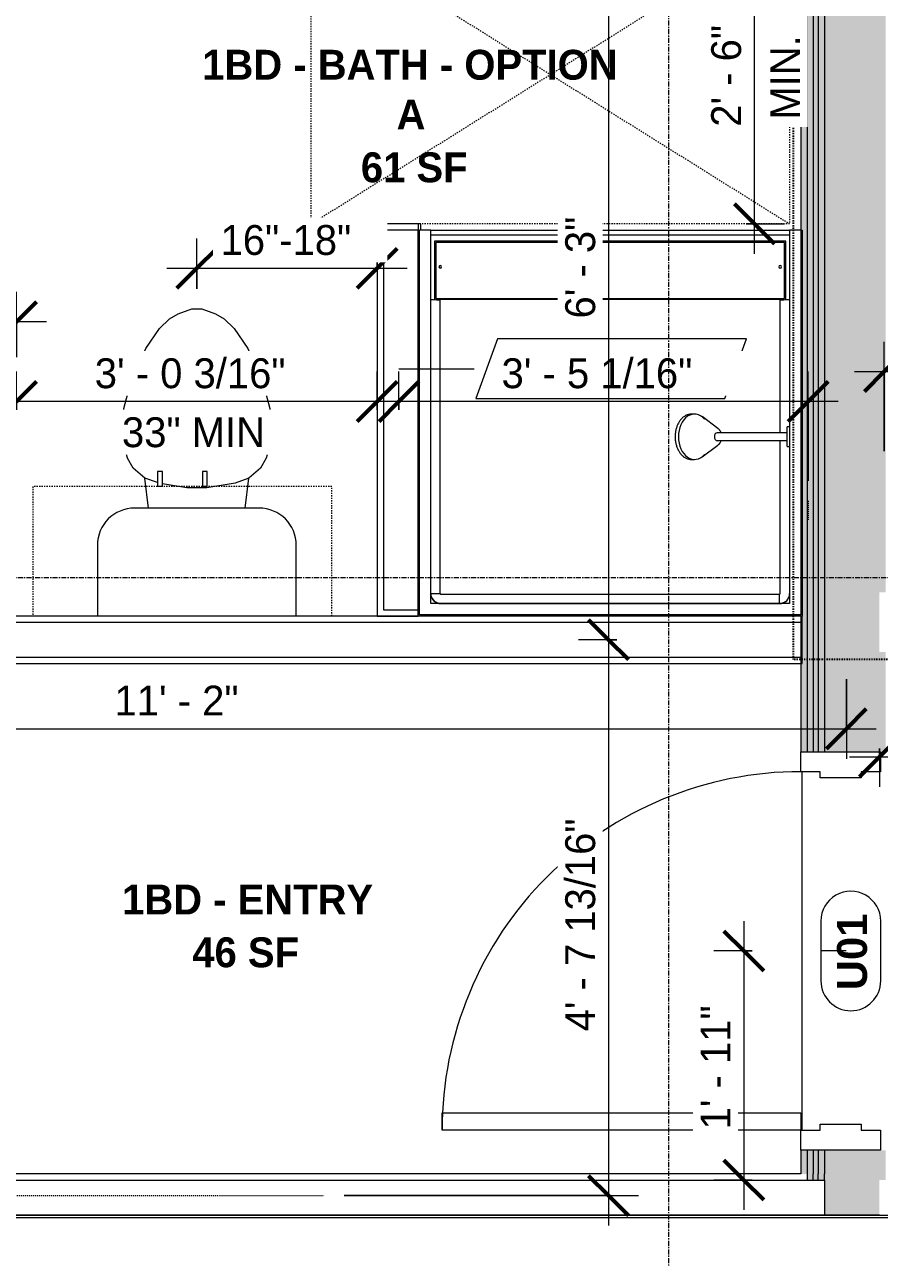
# Model space of a CAD drawing. Header units: inches. Extents: x -4058 to -1781, y 9814 to 12264.
# Drawn here: x -3546 to -3460.2, y 11779 to 11902.7 of the extents above; entities that cross this region are included whole.
import ezdxf

# ---------------------------------------------------------------- set-up
doc = ezdxf.new("R2010")
doc.units = ezdxf.units.IN
doc.header["$MEASUREMENT"] = 0
for name, pattern in [('Dash', [0.25, 0.125, -0.125]), ('Dash 3_32_', [0.1875, 0.09375, -0.09375]), ('Dash_2_', [0.25, 0.125, -0.125]), ('Grid Line 1_2_', [0.875, 0.5, -0.125, 0.125, -0.125])]:
    doc.linetypes.add(name, pattern=pattern)
for name, color, linetype, lineweight in [('0-1', 7, 'Continuous', 5), ('0-2', 7, 'Continuous', 9), ('A-ANNO-DIMS', 211, 'Continuous', 9), ('A-ANNO-DIMS-32', 211, 'Continuous', 9), ('A-AREA-IDEN', 2, 'Continuous', 9), ('A-DETL-1', 90, 'Dash 3_32_', 9), ('A-DOOR-1', 7, 'Continuous', 9), ('A-DOOR-FRAM-1', 7, 'Continuous', 9), ('A-DOOR-IDEN', 31, 'Continuous', 9), ('A-FLOR-2', 192, 'Continuous', 9), ('A-GENM', 5, 'Continuous', 9), ('A-GENM-2', 147, 'Dash', 9), ('A-WALL-1', 7, 'Continuous', 9), ('A-WALL-2', 113, 'Continuous', 9), ('A-WALL-IDEN', 211, 'Continuous', 9), ('I-WALL-2', 10, 'Continuous', 5), ('I-WALL-3', 7, 'Continuous', 9), ('P-SANR-FIXT', 6, 'Continuous', 9), ('Q-CASE', 31, 'Continuous', 9), ('Q-CASE-3', 31, 'Dash', 9), ('S-GRID-1', 1, 'Grid Line 1_2_', 9)]:
    doc.layers.add(name, color=color, linetype=linetype, lineweight=lineweight)
doc.layers.add('0-3', color=250, linetype='Dash_2_')
doc.styles.add('Arial_B', font='arialbd.ttf', dxfattribs={"height": 3})
doc.styles.add('Century Gothic', font='ufonts.com_century-gothic.ttf', dxfattribs={"height": 3})
doc.styles.add('Century Gothic_B_1', font='GOTHICB.TTF', dxfattribs={"height": 3})
doc.dimstyles.new('MARKETING_DIMENSION', dxfattribs={"dimscale": 12, "dimtxt": 3.132505, "dimasz": 0.333333, "dimexe": 0.25, "dimexo": 0.166667, "dimgap": 0.041667, "dimtad": 1, "dimdec": 4, "dimrnd": 0.0625, "dimzin": 3, "dimdsep": 46, "dimlunit": 4, "dimtxsty": 'Century Gothic', "dimblk1": 'OBLIQUE', "dimblk2": 'OBLIQUE', "dimsah": 1, "dimcen": 0.09, "dimdle": 0.25, "dimazin": 0, "dimtfac": 1, "dimtdec": 4, "dimtix": 1, "dimtmove": 0, "dimatfit": 3, "dimfxl": 1, "dimtvp": 1, "dimtfill": 1, "dimfrac": 2, "dimtolj": 1, "dimtzin": 0, "dimarcsym": 2})
doc.dimstyles.new('THE_DIMENSION_STRING', dxfattribs={"dimscale": 12, "dimtxt": 3.132505, "dimasz": 0.333333, "dimexe": 0.25, "dimexo": 0.166667, "dimgap": 0.041667, "dimtad": 1, "dimdec": 4, "dimrnd": 0.0625, "dimzin": 3, "dimdsep": 46, "dimlunit": 4, "dimtxsty": 'Century Gothic', "dimblk1": 'OBLIQUE', "dimblk2": 'OBLIQUE', "dimsah": 1, "dimcen": 0.09, "dimdle": 0.25, "dimazin": 0, "dimtfac": 1, "dimtdec": 4, "dimtix": 1, "dimtmove": 0, "dimatfit": 3, "dimfxl": 1, "dimtvp": 1, "dimtfill": 1, "dimfrac": 2, "dimtolj": 1, "dimtzin": 0, "dimarcsym": 2})
doc.dimstyles.new('THE_DIMENSION_STRING_4', dxfattribs={"dimscale": 12, "dimtxt": 3.132505, "dimasz": 0.333333, "dimexe": 0.25, "dimexo": 0.166667, "dimgap": 0.041667, "dimtad": 1, "dimdec": 4, "dimrnd": 0.0625, "dimzin": 3, "dimdsep": 46, "dimlunit": 4, "dimtxsty": 'Century Gothic', "dimblk1": 'OBLIQUE', "dimblk2": 'OBLIQUE', "dimsah": 1, "dimcen": 0.09, "dimdle": 0.25, "dimazin": 0, "dimtfac": 1, "dimtdec": 4, "dimtix": 1, "dimtmove": 0, "dimatfit": 3, "dimfxl": 1, "dimtvp": 1, "dimtfill": 1, "dimfrac": 2, "dimtolj": 1, "dimtzin": 0, "dimarcsym": 2})
doc.dimstyles.new('THE_DIMENSION_STRING_5', dxfattribs={"dimscale": 12, "dimtxt": 3.132505, "dimasz": 0.333333, "dimexe": 0.25, "dimexo": 0.166667, "dimgap": 0.041667, "dimtad": 1, "dimdec": 4, "dimrnd": 0.0625, "dimzin": 3, "dimdsep": 46, "dimlunit": 4, "dimtxsty": 'Century Gothic', "dimblk1": 'OBLIQUE', "dimblk2": 'OBLIQUE', "dimsah": 1, "dimcen": 0.09, "dimdle": 0.25, "dimazin": 0, "dimtfac": 1, "dimtdec": 4, "dimtix": 1, "dimtmove": 0, "dimatfit": 3, "dimfxl": 1, "dimtvp": 1, "dimtfill": 1, "dimfrac": 2, "dimtolj": 1, "dimtzin": 0, "dimarcsym": 2})

# ---------------------------------------------------------------- blocks, each defined once
blk = doc.blocks.new('HOLLOW METAL - UNIT DOOR-2360010-UNIT PLANS - 1ST FLOOR')
at = {"layer": 'A-DOOR-1'}
for p, q in [((16.25, -4.8125), (18, -4.8125)), ((16.25, -40.8125), (16.25, -4.8125)), ((18, -4.8125), (18, -40.8125)), ((18, -40.8125), (16.25, -40.8125))]:
    blk.add_line(p, q, dxfattribs=at)
blk.add_arc((18, -4.8125), 36, 180, 270, dxfattribs=at)
at = {"layer": 'A-DOOR-FRAM-1'}
for p, q in [((-20, 3.1875), (-18, 3.1875)), ((-20, -4.8125), (-20, 3.1875)), ((-18, 3.1875), (-18, 1.25)), ((18, 3.1875), (20, 3.1875)), ((18, 1.25), (18, 3.1875)), ((20, 3.1875), (20, -4.8125)), ((-18, 1.25), (-17.375, 1.25)), ((-17.375, 1.25), (-17.375, -2.875)), ((17.375, 1.25), (18, 1.25)), ((17.375, -2.875), (17.375, 1.25)), ((-18, -2.875), (-18, -4.8125)), ((-17.375, -2.875), (-18, -2.875)), ((18, -2.875), (17.375, -2.875)), ((18, -4.8125), (18, -2.875)), ((-18, -4.8125), (-20, -4.8125)), ((20, -4.8125), (18, -4.8125))]:
    blk.add_line(p, q, dxfattribs=at)
blk = doc.blocks.new('CTR - 1st Phase - Common Walls_rvt-1-UNIT PLANS - 1ST FLOOR')
at = {"layer": 'I-WALL-2'}
h = blk.add_hatch(color=256, dxfattribs=at)
h.paths.add_polyline_path([(-3468.09, 11787.36), (-3467.46, 11787.36), (-3467.46, 11789.74), (-3468.09, 11789.74)], flags=0)
h.paths.add_polyline_path([(-3468.09, 11829.74), (-3467.46, 11829.74), (-3467.46, 12081.69), (-3468.09, 12081.69), (-3468.09, 11882.11), (-3467.96, 11882.11), (-3467.96, 11843.36), (-3468.09, 11843.36), (-3468.09, 11838.56)], flags=0)
h = blk.add_hatch(color=256, dxfattribs=at)
h.paths.add_polyline_path([(-3467.46, 11786.74), (-3466.84, 11786.74), (-3466.84, 11789.74), (-3467.46, 11789.74), (-3467.46, 11787.36)], flags=0)
h.paths.add_polyline_path([(-3467.46, 11829.74), (-3466.84, 11829.74), (-3466.84, 12081.69), (-3467.46, 12081.69), (-3467.46, 11838.56)], flags=0)
h = blk.add_hatch(color=256, dxfattribs=at)
h.paths.add_polyline_path([(-3466.34, 11786.74), (-3466.34, 11789.74), (-3466.84, 11789.74), (-3466.84, 11786.74)], flags=0)
h.paths.add_polyline_path([(-3466.84, 11829.74), (-3466.34, 11829.74), (-3466.34, 12081.69), (-3466.84, 12081.69), (-3466.84, 11838.56)], flags=0)
h = blk.add_hatch(color=256, dxfattribs=at)
h.paths.add_polyline_path([(-3465.71, 11786.74), (-3465.71, 11789.74), (-3466.34, 11789.74), (-3466.34, 11786.74)], flags=0)
h.paths.add_polyline_path([(-3466.34, 11829.74), (-3465.71, 11829.74), (-3465.71, 12081.69), (-3466.34, 12081.69), (-3466.34, 11838.56)], flags=0)
h = blk.add_hatch(color=256, dxfattribs=at)
h.paths.add_polyline_path([(-3465.71, 11783.24), (-3460.21, 11783.24), (-3460.21, 11789.74), (-3465.71, 11789.74), (-3465.71, 11786.74)], flags=0)
h.paths.add_polyline_path([(-3460.21, 11829.74), (-3460.21, 12081.69), (-3465.71, 12081.69), (-3465.71, 11829.74), (-3460.52, 11829.74)], flags=0)
h = blk.add_hatch(color=256, dxfattribs=at)
h.paths.add_polyline_path([(-3460.21, 11786.74), (-3459.59, 11786.74), (-3459.59, 11789.74), (-3460.21, 11789.74), (-3460.21, 11787.36)], flags=0)
h.paths.add_polyline_path([(-3460.09, 11829.74), (-3459.59, 11829.74), (-3459.59, 11839.74), (-3460.21, 11839.74), (-3460.21, 11829.74)], flags=0)
h.paths.add_polyline_path([(-3459.59, 11845.74), (-3459.59, 12081.69), (-3460.21, 12081.69), (-3460.21, 11845.74)], flags=0)
at = {"layer": 'A-WALL-1'}
for p, q in [((-3467.46, 12081.69), (-3467.46, 11829.74)), ((-3466.84, 12081.69), (-3466.84, 11829.74)), ((-3466.34, 12081.69), (-3466.34, 11829.74)), ((-3465.71, 12081.69), (-3465.71, 11829.74)), ((-3467.46, 11789.74), (-3467.46, 11787.36)), ((-3466.84, 11789.74), (-3466.84, 11787.36)), ((-3466.34, 11789.74), (-3466.34, 11787.36)), ((-3465.71, 11789.74), (-3465.71, 11787.36)), ((-3468.09, 11787.36), (-3742.95, 11787.36)), ((-3742.95, 11786.74), (-3467.46, 11786.74)), ((-3467.46, 11787.36), (-3467.46, 11786.74)), ((-3467.46, 11786.74), (-3466.84, 11786.74)), ((-3467.46, 11786.74), (-3466.84, 11786.74)), ((-3466.84, 11786.74), (-3466.84, 11787.36)), ((-3466.84, 11786.74), (-3466.34, 11786.74)), ((-3466.84, 11786.74), (-3466.34, 11786.74)), ((-3466.34, 11786.74), (-3466.34, 11787.36)), ((-3466.34, 11786.74), (-3465.71, 11786.74)), ((-3466.34, 11786.74), (-3465.71, 11786.74)), ((-3465.71, 11786.74), (-3465.71, 11787.36)), ((-3465.71, 11786.74), (-3465.71, 11783.24)), ((-3742.95, 11783.24), (-3465.71, 11783.24)), ((-3742.95, 11782.99), (-3203.32, 11782.99)), ((-3465.71, 11783.24), (-3460.21, 11783.24)), ((-3465.71, 11783.24), (-3460.21, 11783.24))]:
    blk.add_line(p, q, dxfattribs=at)
at = {"layer": 'I-WALL-3'}
for p, q in [((-3468.09, 12081.69), (-3468.09, 11882.11)), ((-3468.09, 11843.36), (-3468.09, 11829.74)), ((-3468.09, 11789.74), (-3468.09, 11787.36))]:
    blk.add_line(p, q, dxfattribs=at)
at = {"layer": '0-2', "rotation": 270}
blk.add_blockref('HOLLOW METAL - UNIT DOOR-2360010-UNIT PLANS - 1ST FLOOR', (-3463.27, 11809.74), dxfattribs=at)
blk = doc.blocks.new('CTR - 1st Phase - Structure_rvt-1-UNIT PLANS - 1ST FLOOR')
at = {"layer": 'A-WALL-1'}
blk.add_line((-3211.32, 11783.19), (-3747.32, 11783.19), dxfattribs=at)
blk = doc.blocks.new('Toilet-Domestic-3D - Toilet-Domestic-3D-3234795-UNIT PLANS - 1ST FLOOR')
at = {"layer": 'P-SANR-FIXT'}
for p, q in [((-2.74, 11), (-1.87, 11.5)), ((-1.87, 11.5), (-0.5, 12)), ((-0.5, 12), (0.5, 12)), ((0.5, 12), (1.87, 11.5)), ((1.87, 11.5), (2.74, 11)), ((-5.13, 8), (-3.74, 10)), ((-3.74, 10), (-2.74, 11)), ((2.74, 11), (3.74, 10)), ((3.74, 10), (5.13, 8)), ((-6.06, 6), (-5.13, 8)), ((5.13, 8), (6.06, 6)), ((-6.79, 4), (-6.06, 6)), ((6.06, 6), (6.79, 4)), ((-7.33, 1.99), (-6.79, 4)), ((6.79, 4), (7.33, 1.99)), ((-7.5, 0), (-7.33, 1.99)), ((7.33, 1.99), (7.5, 0)), ((-7.41, -1), (-7.5, 0)), ((-7.24, -2), (-7.41, -1)), ((7.41, -1), (7.24, -2)), ((7.5, 0), (7.41, -1)), ((-6.97, -3), (-7.24, -2)), ((7.24, -2), (6.97, -3)), ((-6.4, -4), (-6.97, -3)), ((6.97, -3), (6.4, -4)), ((-5.21, -5), (-6.4, -4)), ((6.4, -4), (5.21, -5)), ((-3.94, -5.46), (-5.21, -5)), ((-4.86, -8.02), (-5.21, -5)), ((-1, -6), (-3.45, -5.57)), ((1, -6), (-1, -6)), ((3.84, -5.5), (1, -6)), ((5.21, -5), (3.84, -5.5)), ((4.86, -8.02), (5.21, -5)), ((6.25, -8.02), (-6.25, -8.02)), ((-9.98, -11.75), (-9.98, -18.86)), ((9.98, -18.86), (9.98, -11.75))]:
    blk.add_line(p, q, dxfattribs=at)
for centre, start, end in [((-6.25, -11.75), 90, 180), ((6.25, -11.75), 0, 90)]:
    blk.add_arc(centre, 3.73, start, end, dxfattribs=at)
blk = doc.blocks.new('ADA Clearances - 30_x48_-1721104-UNIT PLANS - 1ST FLOOR')
at = {"layer": 'A-GENM-2'}
for p, q in [((15, 24), (-15, -24)), ((-15, 24), (15, -24)), ((-15, 17.37), (-15, 24)), ((-15, 24), (15, 24)), ((15, 24), (15, -24)), ((-15, -24), (-15, 13)), ((15, -24), (-15, -24))]:
    blk.add_line(p, q, dxfattribs=at)
blk = doc.blocks.new('300 Series Wall Hung Cabinet_326 - 30_-2909952-UNIT PLANS - 1ST FLOOR')
at = {"layer": 'Q-CASE'}
for p, q in [((-2.5, -13.19), (-2.01, -13.19)), ((-2.5, -13.19), (-2.5, -14.69)), ((-2.01, -14.69), (-2.01, -13.19)), ((2, -13.19), (2.49, -13.19)), ((2, -13.19), (2, -14.69)), ((2.49, -14.69), (2.49, -13.19)), ((-2.5, -14.69), (-2.01, -14.69)), ((2, -14.69), (2.49, -14.69))]:
    blk.add_line(p, q, dxfattribs=at)
at = {"layer": 'Q-CASE-3'}
for p, q in [((15, -0.19), (-15, -0.19)), ((-15, -0.19), (-15, -13.19)), ((15, -13.19), (15, -0.19)), ((-15, -13.19), (15, -13.19))]:
    blk.add_line(p, q, dxfattribs=at)
blk = doc.blocks.new('The Shower - The Shower-4199730-UNIT PLANS - 1ST FLOOR')
at = {"layer": 'P-SANR-FIXT'}
for p, q in [((0, 39.25), (0.12, 39.25)), ((0, 0.5), (0, 39.25)), ((1.25, 39.25), (0.12, 39.25)), ((0.12, 0.62), (0.12, 39.25)), ((1.25, 39.25), (37.25, 39.25)), ((1.25, 38.75), (1.25, 39.25)), ((1.25, 1.75), (1.25, 39.25)), ((37.25, 38.75), (1.25, 38.75)), ((37.25, 39.25), (37.25, 38.75)), ((38.38, 39.25), (37.25, 39.25)), ((37.25, 39.25), (37.25, 19.48)), ((38.38, 39.25), (38.5, 39.25)), ((38.38, 39.25), (38.38, 0.62)), ((38.5, 39.25), (38.5, 0.5)), ((1.62, 38.13), (1.62, 32.27)), ((36.88, 38.13), (1.62, 38.13)), ((36.75, 38), (1.75, 38)), ((1.75, 38), (1.75, 32.38)), ((36.75, 32.38), (36.75, 38)), ((36.88, 32.27), (36.88, 38.13)), ((1.75, 32.38), (36.75, 32.38)), ((2.2, 2.75), (2.2, 32.27)), ((36.3, 32.27), (2.2, 32.27)), ((36.3, 18.89), (36.3, 32.27)), ((36.3, 2.75), (36.3, 18.11)), ((37.25, 17.52), (37.25, 1.75)), ((1.28, 2.51), (1.3, 2.43)), ((2.25, 2.7), (36.25, 2.7)), ((37.2, 2.43), (37.22, 2.51)), ((37.25, 1.75), (1.25, 1.75)), ((1.37, 2.28), (1.38, 2.26)), ((1.4, 2.23), (1.42, 2.2)), ((1.51, 2.08), (1.58, 2.01)), ((1.7, 1.92), (1.73, 1.9)), ((1.93, 1.8), (2.01, 1.78)), ((2.25, 1.77), (36.25, 1.77)), ((36.25, 1.75), (36.25, 1.77)), ((36.49, 1.78), (36.57, 1.8)), ((36.77, 1.9), (36.8, 1.92)), ((36.92, 2.01), (36.99, 2.08)), ((37.08, 2.2), (37.1, 2.23)), ((37.12, 2.26), (37.13, 2.28)), ((38.5, 0.5), (0, 0.5)), ((38.38, 0.62), (0.12, 0.62))]:
    blk.add_line(p, q, dxfattribs=at)
for centre, radius, start, end in [((2.2, 35.56), 0.125, 0, 180), ((2.2, 35.56), 0.125, 180, 0), ((36.3, 35.56), 0.125, 0, 180), ((36.3, 35.56), 0.125, 180, 0), ((2.25, 2.75), 1, 180, 270), ((36.25, 2.75), 1, 270, 0)]:
    blk.add_arc(centre, radius, start, end, dxfattribs=at)
for centre, major_axis, start_param, end_param in [((2.2, 32.28), (-0.95, 0), 0, 1.570796), ((36.3, 32.28), (0.95, 0), 4.712389, 6.283185)]:
    blk.add_ellipse(centre, major_axis=major_axis, ratio=0.019505, start_param=start_param, end_param=end_param, dxfattribs=at)
for points, knots in [([(1.25, 2.77), (1.25, 2.77), (1.27, 2.76), (1.4, 2.76), (1.64, 2.75), (1.95, 2.75), (2.12, 2.75), (2.2, 2.75)], [-1, -1, -1, -1, -0.833333, -0.666667, -0.333333, -0.166667, 0, 0, 0, 0]), ([(1.25, 2.77), (1.25, 2.7), (1.26, 2.57), (1.34, 2.32), (1.53, 2.04), (1.8, 1.86), (2.06, 1.78), (2.19, 1.77), (2.25, 1.77)], [-1, -1, -1, -1, -0.874768, -0.749536, -0.499072, -0.248608, -0.123376, 0.001856, 0.001856, 0.001856, 0.001856]), ([(2.2, 2.75), (2.2, 2.74), (2.2, 2.74), (2.2, 2.73), (2.21, 2.72), (2.21, 2.72), (2.22, 2.71), (2.23, 2.71), (2.24, 2.7), (2.24, 2.7), (2.25, 2.7), (2.25, 2.7)], [-1, -1, -1, -1, -0.833333, -0.75, -0.666667, -0.583333, -0.416667, -0.291667, -0.208333, -0.083333, 0, 0, 0, 0]), ([(36.25, 1.77), (36.32, 1.77), (36.45, 1.78), (36.7, 1.86), (36.98, 2.04), (37.16, 2.32), (37.24, 2.57), (37.25, 2.7), (37.25, 2.77)], [-1, -1, -1, -1, -0.874768, -0.749536, -0.499072, -0.248608, -0.123376, 0.001856, 0.001856, 0.001856, 0.001856]), ([(36.25, 2.7), (36.26, 2.7), (36.26, 2.7), (36.27, 2.7), (36.28, 2.71), (36.28, 2.71), (36.29, 2.72), (36.29, 2.73), (36.3, 2.74), (36.3, 2.74), (36.3, 2.75), (36.3, 2.75)], [-1, -1, -1, -1, -0.833333, -0.75, -0.666667, -0.583333, -0.416667, -0.291667, -0.208333, -0.083333, 0, 0, 0, 0]), ([(36.25, 1.8), (36.25, 1.82), (36.25, 1.91), (36.25, 2.14), (36.25, 2.45), (36.25, 2.62), (36.25, 2.7)], [-0.8333333, -0.8333333, -0.8333333, -0.8333333, -0.6666667, -0.3333333, -0.1666667, 0, 0, 0, 0]), ([(1.59, 2), (1.55, 2.04), (1.47, 2.12), (1.41, 2.21), (1.38, 2.25)], [0.4597287, 0.4597287, 0.4597287, 0.4597287, 0.5714286, 0.666048, 0.666048, 0.666048, 0.666048]), ([(2.25, 1.75), (2.17, 1.75), (2.03, 1.77), (1.86, 1.82), (1.77, 1.87), (1.75, 1.88)], [0, 0, 0, 0, 0.1428571, 0.2857143, 0.332096, 0.332096, 0.332096, 0.332096]), ([(36.75, 1.88), (36.7, 1.85), (36.59, 1.8), (36.42, 1.76), (36.31, 1.75), (36.25, 1.75)], [0.6665409, 0.6665409, 0.6665409, 0.6665409, 0.7857143, 0.8928571, 1, 1, 1, 1]), ([(37.01, 2.11), (36.97, 2.05), (36.89, 1.97), (36.79, 1.91), (36.75, 1.88)], [0.4462442, 0.4462442, 0.4462442, 0.4462442, 0.5714286, 0.666048, 0.666048, 0.666048, 0.666048]), ([(37.19, 2.42), (37.18, 2.38), (37.16, 2.33), (37.13, 2.27), (37.12, 2.25)], [0.2167295, 0.2167295, 0.2167295, 0.2167295, 0.2857143, 0.332096, 0.332096, 0.332096, 0.332096])]:
    blk.add_open_spline(points, degree=3, knots=knots, dxfattribs=at)
for points in [[(1.25, 2.71), (1.25, 2.72), (1.25, 2.74), (1.25, 2.75)], [(37.25, 2.75), (37.25, 2.72), (37.25, 2.7), (37.25, 2.67)], [(1.38, 2.25), (1.37, 2.27), (1.36, 2.3), (1.35, 2.32)], [(1.75, 1.88), (1.71, 1.91), (1.67, 1.94), (1.63, 1.97)], [(37.12, 2.25), (37.09, 2.21), (37.07, 2.18), (37.05, 2.15)]]:
    blk.add_open_spline(points, degree=3, dxfattribs=at)
blk = doc.blocks.new('Shower Head - Shower Head-3265626-UNIT PLANS - 1ST FLOOR')
at = {"layer": 'P-SANR-FIXT'}
for p, q in [((-0.98, 0), (-0.98, -0.26)), ((-0.98, 0), (0.98, 0)), ((0.98, -0.26), (-0.98, -0.26)), ((-0.39, -0.26), (-0.39, -1)), ((0.39, -1), (0.39, -0.26)), ((0.98, -0.26), (0.98, 0)), ((-0.39, -6.01), (-0.39, -7.27)), ((0.39, -7.27), (0.39, -6.01)), ((-0.84, -7.19), (-2.02, -8.78)), ((2.02, -8.78), (0.84, -7.19)), ((-2.28, -9.54), (-2.28, -9.81)), ((2.28, -9.81), (2.28, -9.54))]:
    blk.add_line(p, q, dxfattribs=at)
at = {"layer": 'P-SANR-FIXT', "flags": 128}
for points in [[(-0.39, -1), (-0.39, -1.29), (-0.39, -1.57), (-0.39, -1.85), (-0.39, -2.13), (-0.39, -2.41), (-0.39, -2.69), (-0.39, -2.96), (-0.39, -3.23), (-0.39, -3.5), (-0.39, -3.76), (-0.39, -4.02), (-0.39, -4.27), (-0.39, -4.52), (-0.39, -4.77), (-0.39, -5), (-0.39, -5.23), (-0.39, -5.46), (-0.39, -5.67), (-0.39, -5.88), (-0.39, -6.01)], [(0.39, -6.01), (0.39, -5.81), (0.39, -5.6), (0.39, -5.38), (0.39, -5.15), (0.39, -4.92), (0.39, -4.68), (0.39, -4.43), (0.39, -4.18), (0.39, -3.93), (0.39, -3.67), (0.39, -3.4), (0.39, -3.13), (0.39, -2.86), (0.39, -2.59), (0.39, -2.31), (0.39, -2.03), (0.39, -1.75), (0.39, -1.46), (0.39, -1.18), (0.39, -1)], [(-0.39, -6.87), (-0.43, -6.88), (-0.46, -6.9), (-0.49, -6.91), (-0.52, -6.93), (-0.55, -6.94), (-0.58, -6.96), (-0.61, -6.98), (-0.64, -7), (-0.67, -7.03), (-0.7, -7.05), (-0.73, -7.07), (-0.76, -7.1), (-0.78, -7.13), (-0.81, -7.16), (-0.83, -7.19), (-0.84, -7.19)], [(0.84, -7.19), (0.81, -7.16), (0.79, -7.13), (0.76, -7.1), (0.73, -7.08), (0.7, -7.05), (0.68, -7.03), (0.65, -7.01), (0.62, -6.98), (0.59, -6.97), (0.56, -6.95), (0.53, -6.93), (0.49, -6.91), (0.46, -6.9), (0.43, -6.89), (0.4, -6.87)], [(-2.28, -9.81), (-2.28, -9.88), (-2.28, -9.95), (-2.27, -10.02), (-2.25, -10.09), (-2.24, -10.16), (-2.21, -10.23), (-2.19, -10.3), (-2.16, -10.36), (-2.13, -10.43), (-2.09, -10.49), (-2.05, -10.55), (-2.01, -10.61), (-1.97, -10.67), (-1.92, -10.73), (-1.86, -10.79), (-1.81, -10.84), (-1.75, -10.89), (-1.69, -10.94), (-1.63, -10.99), (-1.57, -11.04), (-1.5, -11.08), (-1.43, -11.12), (-1.36, -11.16), (-1.28, -11.2), (-1.21, -11.24), (-1.13, -11.27), (-1.05, -11.3), (-0.97, -11.33), (-0.89, -11.36), (-0.81, -11.38), (-0.72, -11.4), (-0.64, -11.42), (-0.55, -11.44), (-0.47, -11.45), (-0.38, -11.46), (-0.29, -11.47), (-0.2, -11.48), (-0.11, -11.49), (-0.02, -11.49), (0, -11.49)], [(0, -11.49), (0.09, -11.49), (0.18, -11.48), (0.27, -11.48), (0.35, -11.47), (0.44, -11.46), (0.53, -11.44), (0.62, -11.43), (0.7, -11.41), (0.79, -11.39), (0.87, -11.36), (0.95, -11.34), (1.03, -11.31), (1.11, -11.28), (1.19, -11.25), (1.26, -11.21), (1.34, -11.17), (1.41, -11.13), (1.48, -11.09), (1.55, -11.05), (1.61, -11), (1.68, -10.95), (1.74, -10.9), (1.8, -10.85), (1.85, -10.8), (1.9, -10.74), (1.95, -10.69), (2, -10.63), (2.04, -10.57), (2.08, -10.51), (2.12, -10.44), (2.15, -10.38), (2.18, -10.31), (2.21, -10.25), (2.23, -10.18), (2.25, -10.11), (2.26, -10.04), (2.27, -9.97), (2.28, -9.9), (2.28, -9.83), (2.28, -9.81)]]:
    blk.add_lwpolyline(points, dxfattribs=at)
at = {"layer": 'P-SANR-FIXT'}
for centre, major_axis, start_param, end_param in [((0, -7.27), (0.394, 0), 3.141593, 4.712389), ((0, -7.27), (-0.394, 0), 1.570796, 3.141593), ((0, -9.54), (2.28, 0), 2.468394, 4.712389), ((0, -9.54), (-2.28, 0), 1.570796, 3.814791)]:
    blk.add_ellipse(centre, major_axis=major_axis, ratio=0.707107, start_param=start_param, end_param=end_param, dxfattribs=at)
blk = doc.blocks.new('DIMBLOCK57-UNIT PLANS - 1ST FLOOR')
at = {"layer": 'A-ANNO-DIMS-32'}
for p, q in [((-3594.77, 11869.36), (-3594.77, 11875.9)), ((-3546.77, 11869.36), (-3546.77, 11875.9)), ((-3543.77, 11872.9), (-3597.77, 11872.9)), ((-3594.77, 11872.9), (-3594.77, 11869.36)), ((-3546.77, 11872.9), (-3546.77, 11869.36))]:
    blk.add_line(p, q, dxfattribs=at)
at = {"layer": 'A-ANNO-DIMS-32', "lineweight": 50}
for p, q in [((-3594.77, 11872.9), (-3592.77, 11874.9)), ((-3546.77, 11872.9), (-3544.77, 11874.9)), ((-3594.77, 11872.9), (-3596.77, 11870.9)), ((-3546.77, 11872.9), (-3548.77, 11870.9))]:
    blk.add_line(p, q, dxfattribs=at)
at = {"layer": 'A-ANNO-DIMS-32', "color": 0, "insert": (-3576.02, 11877.24), "char_height": 3, "width": 12.5897, "attachment_point": 1, "line_spacing_factor": 0.984502, "style": 'Century Gothic', "bg_fill": 3, "box_fill_scale": 1.25, "bg_fill_color": 256, "bg_fill_true_color": 13158600, "bg_fill_transparency": 0}
blk.add_mtext('4\' - 0"', dxfattribs=at)
blk = doc.blocks.new('_Oblique')
at = {"color": 0, "linetype": 'ByBlock', "lineweight": -2}
blk.add_line((-0.5, -0.5), (0.5, 0.5), dxfattribs=at)
blk = doc.blocks.new('DIMBLOCK277-UNIT PLANS - 1ST FLOOR')
at = {"layer": 'A-ANNO-DIMS-32'}
for p, q in [((-3546.77, 11864.07), (-3546.77, 11867.9)), ((-3510.59, 11864.07), (-3510.59, 11867.9)), ((-3507.59, 11864.9), (-3549.77, 11864.9)), ((-3546.77, 11864.9), (-3546.77, 11864.07)), ((-3510.59, 11864.9), (-3510.59, 11864.07))]:
    blk.add_line(p, q, dxfattribs=at)
at = {"layer": 'A-ANNO-DIMS-32', "lineweight": 50}
for p, q in [((-3546.77, 11864.9), (-3544.77, 11866.9)), ((-3510.59, 11864.9), (-3508.59, 11866.9)), ((-3546.77, 11864.9), (-3548.77, 11862.9)), ((-3510.59, 11864.9), (-3512.59, 11862.9))]:
    blk.add_line(p, q, dxfattribs=at)
at = {"layer": 'A-ANNO-DIMS-32', "color": 0, "insert": (-3536.19, 11863.32), "char_height": 3, "width": 18.0194, "attachment_point": 1, "line_spacing_factor": 0.984502, "style": 'Century Gothic', "bg_fill": 3, "box_fill_scale": 1.25, "bg_fill_color": 256, "bg_fill_true_color": 13158600, "bg_fill_transparency": 0}
blk.add_mtext('33" MIN', dxfattribs=at)
at = {"layer": 'A-ANNO-DIMS-32', "color": 0, "insert": (-3538.92, 11869.24), "char_height": 3, "width": 24.5827, "attachment_point": 1, "line_spacing_factor": 0.984502, "style": 'Century Gothic', "bg_fill": 3, "box_fill_scale": 1.25, "bg_fill_color": 256, "bg_fill_true_color": 13158600, "bg_fill_transparency": 0}
blk.add_mtext('3\' - 0 3/16"', dxfattribs=at)
blk = doc.blocks.new('Wall Tag - Arch Wall-3956453-UNIT PLANS - 1ST FLOOR')
at = {"layer": 'A-WALL-IDEN'}
for p, q in [((-0.3561, 0.0937), (-0.4244, -0.0937)), ((0.4244, 0.0937), (-0.3561, 0.0937)), ((0.3561, -0.0937), (0.4244, 0.0937)), ((-0.4244, -0.0937), (0.3561, -0.0937))]:
    blk.add_line(p, q, dxfattribs=at)
blk = doc.blocks.new('DIMBLOCK724-UNIT PLANS - 1ST FLOOR')
at = {"layer": 'A-ANNO-DIMS-32'}
for p, q in [((-3597.52, 11838.99), (-3597.52, 11829.04)), ((-3597.52, 11832.04), (-3597.52, 11838.99)), ((-3463.52, 11837.03), (-3463.52, 11829.04)), ((-3463.52, 11832.04), (-3463.52, 11837.03)), ((-3597.52, 11832.04), (-3460.52, 11832.04))]:
    blk.add_line(p, q, dxfattribs=at)
at = {"layer": 'A-ANNO-DIMS-32', "lineweight": 50}
for p, q in [((-3597.52, 11832.04), (-3595.52, 11834.04)), ((-3463.52, 11832.04), (-3461.52, 11834.04)), ((-3597.52, 11832.04), (-3599.52, 11830.04)), ((-3463.52, 11832.04), (-3465.52, 11830.04))]:
    blk.add_line(p, q, dxfattribs=at)
at = {"layer": 'A-ANNO-DIMS-32', "color": 0, "insert": (-3536.94, 11836.38), "char_height": 3, "width": 15.394, "attachment_point": 1, "line_spacing_factor": 0.984502, "style": 'Century Gothic', "bg_fill": 3, "box_fill_scale": 1.25, "bg_fill_color": 256, "bg_fill_true_color": 13158600, "bg_fill_transparency": 0}
blk.add_mtext('11\' - 2"', dxfattribs=at)
blk = doc.blocks.new('DIMBLOCK1088-UNIT PLANS - 1ST FLOOR')
at = {"layer": 'A-ANNO-DIMS-32'}
for p, q in [((-3331.65, 11840.74), (-3331.65, 11826.23)), ((-3331.65, 11829.23), (-3331.65, 11840.74)), ((-3460.21, 11830.06), (-3460.21, 11826.23)), ((-3460.21, 11829.23), (-3460.21, 11830.06)), ((-3463.21, 11829.23), (-3331.65, 11829.23))]:
    blk.add_line(p, q, dxfattribs=at)
at = {"layer": 'A-ANNO-DIMS-32', "lineweight": 50}
for p, q in [((-3460.21, 11829.23), (-3458.21, 11831.23)), ((-3331.65, 11829.23), (-3329.65, 11831.23)), ((-3460.21, 11829.23), (-3462.21, 11827.23)), ((-3331.65, 11829.23), (-3333.65, 11827.23))]:
    blk.add_line(p, q, dxfattribs=at)
at = {"layer": 'A-ANNO-DIMS-32', "color": 0, "insert": (-3407.34, 11833.58), "char_height": 3, "width": 27.387, "attachment_point": 1, "line_spacing_factor": 0.984502, "style": 'Century Gothic', "bg_fill": 3, "box_fill_scale": 1.25, "bg_fill_color": 256, "bg_fill_true_color": 13158600, "bg_fill_transparency": 0}
blk.add_mtext('10\' - 8 9/16"', dxfattribs=at)
blk = doc.blocks.new('DIMBLOCK1094-UNIT PLANS - 1ST FLOOR')
at = {"layer": 'A-ANNO-DIMS-32'}
for p, q in [((-3473.8, 11812.74), (-3473.8, 11783.74)), ((-3472.97, 11809.74), (-3476.8, 11809.74)), ((-3473.8, 11809.74), (-3472.97, 11809.74)), ((-3472.97, 11786.74), (-3476.8, 11786.74)), ((-3473.8, 11786.74), (-3472.97, 11786.74))]:
    blk.add_line(p, q, dxfattribs=at)
at = {"layer": 'A-ANNO-DIMS-32', "lineweight": 50}
for p, q in [((-3473.8, 11809.74), (-3475.8, 11811.74)), ((-3473.8, 11809.74), (-3471.8, 11807.74)), ((-3473.8, 11786.74), (-3475.8, 11788.74)), ((-3473.8, 11786.74), (-3471.8, 11784.74))]:
    blk.add_line(p, q, dxfattribs=at)
at = {"layer": 'A-ANNO-DIMS-32', "color": 0, "insert": (-3478.15, 11791.83), "char_height": 3, "width": 15.394, "attachment_point": 1, "rotation": 90, "line_spacing_factor": 0.984502, "style": 'Century Gothic', "bg_fill": 3, "box_fill_scale": 1.25, "bg_fill_color": 256, "bg_fill_true_color": 13158600, "bg_fill_transparency": 0}
blk.add_mtext('1\' - 11"', dxfattribs=at)
blk = doc.blocks.new('Door Tag - Type Mark-2601225-UNIT PLANS - 1ST FLOOR')
at = {"layer": 'A-DOOR-IDEN'}
for p, q in [((0.09375, 0.09375), (-0.09375, 0.09375)), ((-0.09375, -0.09375), (0.09375, -0.09375))]:
    blk.add_line(p, q, dxfattribs=at)
for centre, start, end in [((-0.09375, 0), 90, 270), ((0.09375, 0), 270, 90)]:
    blk.add_arc(centre, 0.09375, start, end, dxfattribs=at)
blk = doc.blocks.new('DIMBLOCK1232-UNIT PLANS - 1ST FLOOR')
at = {"layer": 'A-ANNO-DIMS-32'}
for p, q in [((-3528.68, 11876.22), (-3528.68, 11881.28)), ((-3531.68, 11878.28), (-3507.59, 11878.28)), ((-3528.68, 11878.28), (-3528.68, 11876.22)), ((-3510.59, 11879.11), (-3510.59, 11875.28)), ((-3510.59, 11878.28), (-3510.59, 11879.11))]:
    blk.add_line(p, q, dxfattribs=at)
at = {"layer": 'A-ANNO-DIMS-32', "lineweight": 50}
for p, q in [((-3528.68, 11878.28), (-3526.68, 11880.28)), ((-3510.59, 11878.28), (-3508.59, 11880.28)), ((-3528.68, 11878.28), (-3530.68, 11876.28)), ((-3510.59, 11878.28), (-3512.59, 11876.28))]:
    blk.add_line(p, q, dxfattribs=at)
at = {"layer": 'A-ANNO-DIMS-32', "color": 0, "insert": (-3526.3, 11882.62), "char_height": 3, "width": 15.9907, "attachment_point": 1, "line_spacing_factor": 0.984502, "style": 'Century Gothic', "bg_fill": 3, "box_fill_scale": 1.25, "bg_fill_color": 256, "bg_fill_true_color": 13158600, "bg_fill_transparency": 0}
blk.add_mtext('16"-18"', dxfattribs=at)
blk = doc.blocks.new('DIMBLOCK1233-UNIT PLANS - 1ST FLOOR')
at = {"layer": 'A-ANNO-DIMS-32'}
for p, q in [((-3508.4, 11864.07), (-3508.4, 11867.9)), ((-3467.34, 11856.93), (-3467.34, 11867.9)), ((-3464.34, 11864.9), (-3511.4, 11864.9)), ((-3508.4, 11864.9), (-3508.4, 11864.07)), ((-3467.34, 11864.9), (-3467.34, 11856.93))]:
    blk.add_line(p, q, dxfattribs=at)
at = {"layer": 'A-ANNO-DIMS-32', "lineweight": 50}
for p, q in [((-3508.4, 11864.9), (-3506.4, 11866.9)), ((-3467.34, 11864.9), (-3465.34, 11866.9)), ((-3508.4, 11864.9), (-3510.4, 11862.9)), ((-3467.34, 11864.9), (-3469.34, 11862.9))]:
    blk.add_line(p, q, dxfattribs=at)
at = {"layer": 'A-ANNO-DIMS-32', "color": 0, "insert": (-3498.11, 11869.24), "char_height": 3, "width": 24.5827, "attachment_point": 1, "line_spacing_factor": 0.984502, "style": 'Century Gothic', "bg_fill": 3, "box_fill_scale": 1.25, "bg_fill_color": 256, "bg_fill_true_color": 13158600, "bg_fill_transparency": 0}
blk.add_mtext('3\' - 5 1/16"', dxfattribs=at)
blk = doc.blocks.new('DIMBLOCK1255-UNIT PLANS - 1ST FLOOR')
at = {"layer": 'A-ANNO-DIMS-32'}
for p, q in [((-3459.71, 11859.93), (-3459.71, 11870.9)), ((-3418.65, 11868.73), (-3418.65, 11864.9)), ((-3418.65, 11867.9), (-3418.65, 11868.73)), ((-3462.71, 11867.9), (-3415.65, 11867.9)), ((-3459.71, 11867.9), (-3459.71, 11859.93))]:
    blk.add_line(p, q, dxfattribs=at)
at = {"layer": 'A-ANNO-DIMS-32', "lineweight": 50}
for p, q in [((-3459.71, 11867.9), (-3457.71, 11869.9)), ((-3418.65, 11867.9), (-3416.65, 11869.9)), ((-3459.71, 11867.9), (-3461.71, 11865.9)), ((-3418.65, 11867.9), (-3420.65, 11865.9))]:
    blk.add_line(p, q, dxfattribs=at)
at = {"layer": 'A-ANNO-DIMS-32', "color": 0, "insert": (-3449.42, 11872.24), "char_height": 3, "width": 24.5827, "attachment_point": 1, "line_spacing_factor": 0.984502, "style": 'Century Gothic', "bg_fill": 3, "box_fill_scale": 1.25, "bg_fill_color": 256, "bg_fill_true_color": 13158600, "bg_fill_transparency": 0}
blk.add_mtext('3\' - 5 1/16"', dxfattribs=at)
blk = doc.blocks.new('DIMBLOCK1265-UNIT PLANS - 1ST FLOOR')
at = {"layer": 'A-ANNO-DIMS-32'}
for p, q in [((-3472.73, 11879.74), (-3472.73, 11915.74)), ((-3473.56, 11912.74), (-3469.73, 11912.74)), ((-3472.73, 11912.74), (-3473.56, 11912.74)), ((-3473.56, 11882.74), (-3469.73, 11882.74)), ((-3472.73, 11882.74), (-3473.56, 11882.74))]:
    blk.add_line(p, q, dxfattribs=at)
at = {"layer": 'A-ANNO-DIMS-32', "lineweight": 50}
for p, q in [((-3472.73, 11912.74), (-3474.73, 11914.74)), ((-3472.73, 11912.74), (-3470.73, 11910.74)), ((-3472.73, 11882.74), (-3474.73, 11884.74)), ((-3472.73, 11882.74), (-3470.73, 11880.74))]:
    blk.add_line(p, q, dxfattribs=at)
at = {"layer": 'A-ANNO-DIMS-32', "color": 0, "insert": (-3471.16, 11893.21), "char_height": 3, "width": 10.8594, "attachment_point": 1, "rotation": 90, "line_spacing_factor": 0.984502, "style": 'Century Gothic', "bg_fill": 3, "box_fill_scale": 1.25, "bg_fill_color": 256, "bg_fill_true_color": 13158600, "bg_fill_transparency": 0}
blk.add_mtext('MIN.', dxfattribs=at)
at = {"layer": 'A-ANNO-DIMS-32', "color": 0, "insert": (-3477.08, 11892.49), "char_height": 3, "width": 12.5897, "attachment_point": 1, "rotation": 90, "line_spacing_factor": 0.984502, "style": 'Century Gothic', "bg_fill": 3, "box_fill_scale": 1.25, "bg_fill_color": 256, "bg_fill_true_color": 13158600, "bg_fill_transparency": 0}
blk.add_mtext('2\' - 6"', dxfattribs=at)
blk = doc.blocks.new('DIMBLOCK1394-UNIT PLANS - 1ST FLOOR')
at = {"layer": 'A-ANNO-DIMS-32', "lineweight": 50}
for p, q in [((-3487.38, 11915.99), (-3489.38, 11917.99)), ((-3487.38, 11915.99), (-3485.38, 11913.99)), ((-3487.38, 11840.99), (-3489.38, 11842.99)), ((-3487.38, 11840.99), (-3485.38, 11838.99))]:
    blk.add_line(p, q, dxfattribs=at)
at = {"layer": 'A-ANNO-DIMS-32'}
for p, q in [((-3486.55, 11915.99), (-3490.38, 11915.99)), ((-3487.38, 11915.99), (-3487.38, 11840.99)), ((-3487.38, 11915.99), (-3486.55, 11915.99)), ((-3486.55, 11840.99), (-3490.38, 11840.99)), ((-3487.38, 11840.99), (-3486.55, 11840.99))]:
    blk.add_line(p, q, dxfattribs=at)
at = {"layer": 'A-ANNO-DIMS-32', "color": 0, "insert": (-3491.72, 11873.24), "char_height": 3, "width": 12.5897, "attachment_point": 1, "rotation": 90, "line_spacing_factor": 0.984502, "style": 'Century Gothic', "bg_fill": 3, "box_fill_scale": 1.25, "bg_fill_color": 256, "bg_fill_true_color": 13158600, "bg_fill_transparency": 0}
blk.add_mtext('6\' - 3"', dxfattribs=at)
blk = doc.blocks.new('DIMBLOCK1395-UNIT PLANS - 1ST FLOOR')
at = {"layer": 'A-ANNO-DIMS-32', "lineweight": 50}
for p, q in [((-3487.38, 11840.99), (-3489.38, 11842.99)), ((-3487.38, 11840.99), (-3485.38, 11838.99)), ((-3487.38, 11785.18), (-3489.38, 11787.18)), ((-3487.38, 11785.18), (-3485.38, 11783.18))]:
    blk.add_line(p, q, dxfattribs=at)
at = {"layer": 'A-ANNO-DIMS-32'}
for p, q in [((-3486.55, 11840.99), (-3490.38, 11840.99)), ((-3487.38, 11840.99), (-3487.38, 11782.18)), ((-3487.38, 11840.99), (-3486.55, 11840.99)), ((-3513.89, 11785.18), (-3484.38, 11785.18)), ((-3487.38, 11785.18), (-3513.89, 11785.18))]:
    blk.add_line(p, q, dxfattribs=at)
at = {"layer": 'A-ANNO-DIMS-32', "color": 0, "insert": (-3491.72, 11801.67), "char_height": 3, "width": 27.387, "attachment_point": 1, "rotation": 90, "line_spacing_factor": 0.984502, "style": 'Century Gothic', "bg_fill": 3, "box_fill_scale": 1.25, "bg_fill_color": 256, "bg_fill_true_color": 13158600, "bg_fill_transparency": 0}
blk.add_mtext('4\' - 7 13/16"', dxfattribs=at)

msp = doc.modelspace()

# ---------------------------------------------------------------- linework, layer by layer
at = {"layer": '0-3'}
for p, q in [((-3468.83421, 11838.9894), (-3468.83421, 12092.32759)), ((-3131.38692, 11838.9894), (-3468.83421, 11838.9894))]:
    msp.add_line(p, q, dxfattribs=at)
at = {"layer": 'A-DETL-1'}
for p, q in [((-3467.33624, 11854.93149), (-3467.33624, 11852.93149)), ((-3677.88968, 11785.1769), (-3515.88968, 11785.1769))]:
    msp.add_line(p, q, dxfattribs=at)
at = {"layer": 'A-DOOR-IDEN'}
msp.add_line((-3463.52374, 11809.7394), (-3466.07272, 11809.7394), dxfattribs=at)
at = {"layer": 'A-FLOR-2'}
msp.add_line((-3467.96124, 11791.7394), (-3467.96124, 11827.7394), dxfattribs=at)
at = {"layer": 'A-WALL-2'}
for p, q in [((-3506.21124, 11882.7394), (-3510.58624, 11882.7394)), ((-3510.58624, 11882.7394), (-3510.58624, 11843.3644)), ((-3506.46124, 11882.1144), (-3509.96124, 11882.1144)), ((-3509.96124, 11882.1144), (-3509.96124, 11843.9894)), ((-3506.46124, 11882.7394), (-3506.46124, 11882.1144)), ((-3506.21124, 11882.1144), (-3506.21124, 11882.7394)), ((-3509.96124, 11843.9894), (-3506.46124, 11843.9894)), ((-3595.77374, 11842.7394), (-3467.96124, 11842.7394)), ((-3506.46124, 11843.3644), (-3595.14874, 11843.3644)), ((-3510.58624, 11843.3644), (-3506.46124, 11843.3644)), ((-3467.96124, 11838.6144), (-3467.96124, 11843.3644)), ((-3599.27374, 11839.2394), (-3467.96124, 11839.2394)), ((-3599.89874, 11838.6144), (-3467.96124, 11838.6144))]:
    msp.add_line(p, q, dxfattribs=at)
at = {"layer": 'S-GRID-1'}
msp.add_line((-1781.27288, 11847.1894), (-4041.7795, 11847.1894), dxfattribs=at)

# ---------------------------------------------------------------- block references
at = {"layer": '0-1'}
for name in ['CTR - 1st Phase - Structure_rvt-1-UNIT PLANS - 1ST FLOOR', 'CTR - 1st Phase - Common Walls_rvt-1-UNIT PLANS - 1ST FLOOR']:
    msp.add_blockref(name, (0, 0), dxfattribs=at)
at = {"layer": 'A-DOOR-IDEN', "xscale": 31.99999999999999, "yscale": 31.99999999999999, "zscale": 31.99999999999999, "rotation": 89.99999999999955}
msp.add_blockref('Door Tag - Type Mark-2601225-UNIT PLANS - 1ST FLOOR', (-3463.07272, 11809.7394), dxfattribs=at)
at = {"layer": 'A-GENM', "rotation": 90.00000000002636}
msp.add_blockref('ADA Clearances - 30_x48_-1721104-UNIT PLANS - 1ST FLOOR', (-3493.21124, 11897.7394), dxfattribs=at)
at = {"layer": 'A-WALL-IDEN', "xscale": 31.99999999999999, "yscale": 31.99999999999999, "zscale": 31.99999999999999}
msp.add_blockref('Wall Tag - Arch Wall-3956453-UNIT PLANS - 1ST FLOOR', (-3487.10948, 11868.19814), dxfattribs=at)
at = {"layer": 'P-SANR-FIXT'}
for name, p in [('The Shower - The Shower-4199730-UNIT PLANS - 1ST FLOOR', (-3506.46124, 11842.8644)), ('Toilet-Domestic-3D - Toilet-Domestic-3D-3234795-UNIT PLANS - 1ST FLOOR', (-3528.67999, 11862.22021))]:
    msp.add_blockref(name, p, dxfattribs=at)
at = {"layer": 'P-SANR-FIXT', "rotation": 270.0000000002282}
msp.add_blockref('Shower Head - Shower Head-3265626-UNIT PLANS - 1ST FLOOR', (-3469.21124, 11861.3644), dxfattribs=at)
at = {"layer": 'Q-CASE', "rotation": 180}
msp.add_blockref('300 Series Wall Hung Cabinet_326 - 30_-2909952-UNIT PLANS - 1ST FLOOR', (-3530.12944, 11843.18149), dxfattribs=at)

# ---------------------------------------------------------------- texts
at = {"layer": 'A-AREA-IDEN', "char_height": 3, "attachment_point": 1, "style": 'Century Gothic_B_1'}
for s, insert, width in [('1BD - BATH - OPTION', (-3528.14089, 11900.21379), 51.005), ('\\fCentury Gothic|b1|i0|c0|p34|;A', (-3508.64089, 11895.21379), 3.838), ('61 SF', (-3512.22278, 11889.91508), 12.423), ('1BD - ENTRY', (-3536.17836, 11816.40194), 29.492), ('46 SF', (-3529.13584, 11811.10481), 12.423)]:
    msp.add_mtext(s, dxfattribs=dict(at, insert=insert, width=width))
at = {"layer": 'A-DOOR-IDEN', "insert": (-3464.45257, 11805.80751), "char_height": 3, "width": 9.393, "attachment_point": 1, "rotation": 90, "style": 'Arial_B'}
msp.add_mtext('U01', dxfattribs=at)
at = {"layer": 'A-WALL-IDEN', "insert": (-3494.57737, 11869.44568), "char_height": 3, "width": 17.978, "attachment_point": 1, "style": 'Century Gothic_B_1'}
msp.add_mtext('W4DØF', dxfattribs=at)

# ---------------------------------------------------------------- next in the draw order: dimensions: what is measured, and where the dimension line sits
at = {"layer": 'A-ANNO-DIMS'}
for base, p1, p2, angle, text, override, picture, middle in [((-3472.73418, 11912.7394), (-3475.56261, 11882.7394), (-3475.56261, 11912.7394), 90, '<>\\XMIN.', {"dimpost": '<>', "dimfxl": 30}, 'DIMBLOCK1265-UNIT PLANS - 1ST FLOOR', (-3472.73418, 11897.7394)), ((-3510.58624, 11878.27729), (-3528.67999, 11874.22021), (-3510.58624, 11881.10572), 0, '16"-18"', {"dimpost": '<>', "dimfxl": 19.359598}, 'DIMBLOCK1232-UNIT PLANS - 1ST FLOOR', (-3519.63311, 11880.35275))]:
    dim = msp.add_linear_dim(base=base, p1=p1, p2=p2, angle=angle, text=text, dimstyle='THE_DIMENSION_STRING_5', override=override, dxfattribs=at)
    dim.commit()
    dim.dimension.update_dxf_attribs({"geometry": picture, "text_midpoint": middle})
for base, p1, p2, dimstyle, override, picture, middle in [((-3594.77374, 11872.89761), (-3546.77374, 11867.3644), (-3594.77374, 11867.3644), 'THE_DIMENSION_STRING', {"dimpost": '<>', "dimfxl": 48}, 'DIMBLOCK57-UNIT PLANS - 1ST FLOOR', (-3570.77374, 11874.97307)), ((-3418.64874, 11867.89761), (-3459.71124, 11857.93149), (-3418.64874, 11870.72604), 'THE_DIMENSION_STRING_5', {"dimpost": '<>', "dimfxl": 43.009643}, 'DIMBLOCK1255-UNIT PLANS - 1ST FLOOR', (-3439.17999, 11870.13928)), ((-3463.52374, 11832.03527), (-3597.52374, 11840.9894), (-3463.52374, 11839.03367), 'MARKETING_DIMENSION', {"dimpost": '<>', "dimfxl": 134.014271}, 'DIMBLOCK724-UNIT PLANS - 1ST FLOOR', (-3530.52374, 11834.073))]:
    dim = msp.add_linear_dim(base=base, p1=p1, p2=p2, dimstyle=dimstyle, override=override, dxfattribs=at)
    dim.commit()
    dim.dimension.update_dxf_attribs({"geometry": picture, "text_midpoint": middle})
dim = msp.add_linear_dim(base=(-3473.80033, 11786.7394), p1=(-3470.9719, 11809.7394), p2=(-3470.9719, 11786.7394), angle=90, dimstyle='THE_DIMENSION_STRING_4', override={"dimpost": '<>', "dimfxl": 23}, dxfattribs=at)
dim.commit()
dim.dimension.update_dxf_attribs({"geometry": 'DIMBLOCK1094-UNIT PLANS - 1ST FLOOR', "text_midpoint": (-3475.80033, 11798.2394)})

# ---------------------------------------------------------------- next in the draw order: dimensions: what is measured, and where the dimension line sits
dim = msp.add_linear_dim(base=(-3546.77374, 11864.89761), p1=(-3510.58624, 11862.06918), p2=(-3546.77374, 11862.06918), angle=0, text='<>\\X33" MIN', dimstyle='THE_DIMENSION_STRING', override={"dimpost": '<>', "dimfxl": 36.1875}, dxfattribs=at)
dim.commit()
dim.dimension.update_dxf_attribs({"geometry": 'DIMBLOCK277-UNIT PLANS - 1ST FLOOR', "text_midpoint": (-3528.67999, 11864.89761)})
dim = msp.add_linear_dim(base=(-3331.64874, 11829.23188), p1=(-3460.21124, 11832.06031), p2=(-3331.64874, 11842.7394), dimstyle='THE_DIMENSION_STRING_4', override={"dimpost": '<>', "dimfxl": 129.005269}, dxfattribs=at)
dim.commit()
dim.dimension.update_dxf_attribs({"geometry": 'DIMBLOCK1088-UNIT PLANS - 1ST FLOOR', "text_midpoint": (-3395.92999, 11831.47355)})

# ---------------------------------------------------------------- next in the draw order: linework, layer by layer
at = {"layer": 'A-WALL-IDEN'}
msp.add_line((-3508.39874, 11868.19814), (-3500.84119, 11868.19814), dxfattribs=at)

# ---------------------------------------------------------------- next in the draw order: dimensions: what is measured, and where the dimension line sits
at = {"layer": 'A-ANNO-DIMS'}
dim = msp.add_linear_dim(base=(-3508.39874, 11864.89761), p1=(-3467.33624, 11854.93149), p2=(-3508.39874, 11862.06918), angle=0, dimstyle='THE_DIMENSION_STRING_5', override={"dimpost": '<>', "dimfxl": 41.678239}, dxfattribs=at)
dim.commit()
dim.dimension.update_dxf_attribs({"geometry": 'DIMBLOCK1233-UNIT PLANS - 1ST FLOOR', "text_midpoint": (-3487.86749, 11867.13928)})

# ---------------------------------------------------------------- next in the draw order: linework, layer by layer
at = {"layer": 'S-GRID-1'}
msp.add_line((-3481.32374, 9814.0266), (-3481.32374, 12247.50061), dxfattribs=at)

# ---------------------------------------------------------------- next in the draw order: dimensions: what is measured, and where the dimension line sits
at = {"layer": 'A-ANNO-DIMS'}
dim = msp.add_linear_dim(base=(-3487.37804, 11840.9894), p1=(-3484.54961, 11915.9894), p2=(-3484.54961, 11840.9894), angle=90, dimstyle='MARKETING_DIMENSION', override={"dimpost": '<>', "dimfxl": 75}, dxfattribs=at)
dim.commit()
dim.dimension.update_dxf_attribs({"geometry": 'DIMBLOCK1394-UNIT PLANS - 1ST FLOOR', "text_midpoint": (-3489.4535, 11878.4894)})

# ---------------------------------------------------------------- next in the draw order: dimensions: what is measured, and where the dimension line sits
dim = msp.add_linear_dim(base=(-3487.37804, 11785.1769), p1=(-3484.54961, 11840.9894), p2=(-3515.88968, 11785.1769), angle=90, dimstyle='MARKETING_DIMENSION', override={"dimpost": '<>', "dimfxl": 64.00965}, dxfattribs=at)
dim.commit()
dim.dimension.update_dxf_attribs({"geometry": 'DIMBLOCK1395-UNIT PLANS - 1ST FLOOR', "text_midpoint": (-3489.61971, 11813.08315)})

doc.saveas('drawing.dxf')
